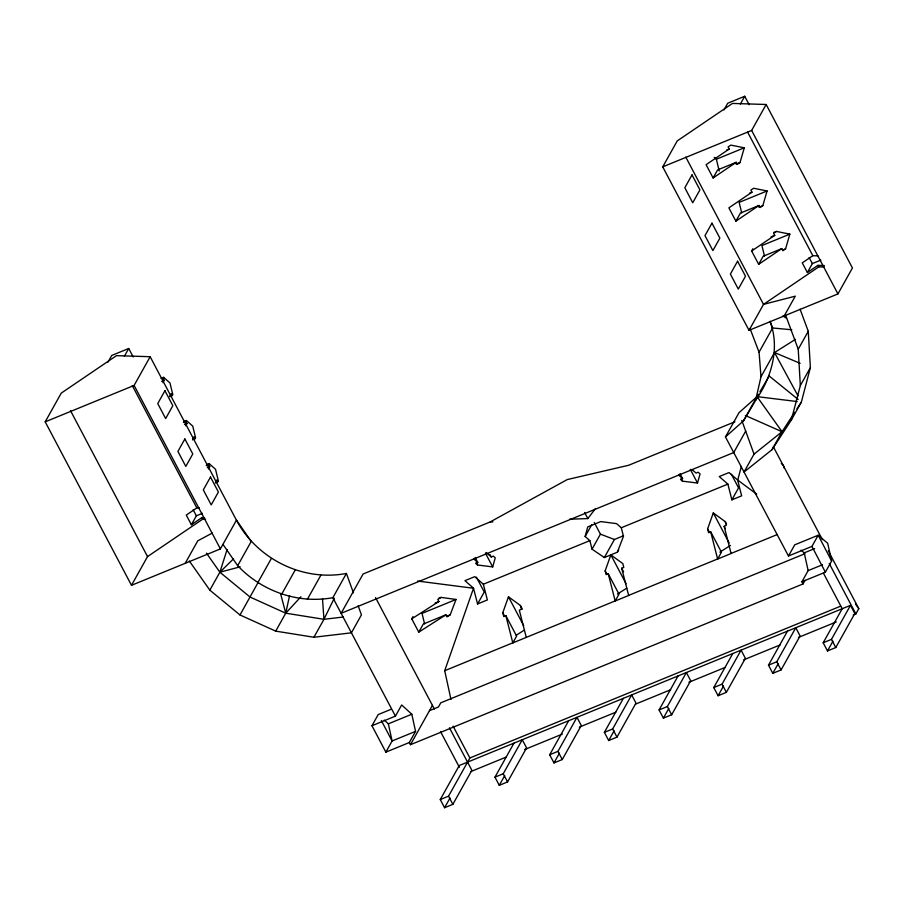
<?xml version="1.0" encoding="UTF-8"?>
<svg xmlns="http://www.w3.org/2000/svg" width="904" height="904" viewBox="0 0 904 904"><rect width="100%" height="100%" fill="white"/><g stroke="black" fill="none" stroke-linecap="round" stroke-linejoin="round"><path stroke-width="1.36" d="M289.551 595.702L285.743 613.183L275.709 631.139L240.012 614.98L209.841 590.165L189.32 561M409.32 742.534L385.861 752.139L371.962 725.742L395.421 716.126L401.67 704.962L411.806 714.228L415.557 731.37L409.32 742.534L410.461 744.693L803.046 583.939L801.916 581.78L825.375 572.175L831.623 561.011L827.68 543.259L818.188 535.236L811.939 546.4L788.48 556.005L725.46 436.926L743.495 420.857L755.654 400.269L760.987 376.765L774.525 352.537L795.463 339.35M794.684 412.326L782.05 431.728L754.038 454.124L744.003 472.069L772.027 449.683L791.339 420.01L800.334 385.567L810.368 367.612L808.266 331.293L800.074 309.179M791.339 420.01L801.373 402.065L810.368 367.612M585.148 536.501L587.724 526.919L600.753 521.585L616.584 523.631L621.285 527.755L623.466 536.309L617.353 552.208L604.335 557.542L592.03 549.18L589.849 540.626L585.148 536.501L591.679 524.817M737.641 480.114L741.653 495.833L731.878 499.844L727.867 484.115L719.245 476.555L729.019 472.555L737.709 480.08L741.37 466.453M475.154 557.497L477.775 562.469L475.685 563.328L477.606 565.023L492.691 566.898L495.256 557.791L493.324 556.107L491.234 556.954L486.137 552.491M679.977 473.639L682.599 478.6L680.509 479.459L682.441 481.154L697.515 483.03L700.08 473.933L698.148 472.238L696.057 473.097L691.978 469.515M740.026 162.517L744.297 147.793L730.827 145.103L728.104 146.957L729.189 149.024L706.092 164.686L713.109 177.975L736.206 162.302L737.291 164.37L740.026 162.517L736.127 164.11M762.806 205.683L767.078 190.959L753.62 188.258L750.885 190.122L751.97 192.179L728.873 207.852L735.89 221.141L758.987 205.468L760.072 207.536L762.806 205.683L758.908 207.276M752.942 248.713L751.653 251.018L758.671 264.307L763.179 256.25L781.768 248.634L782.853 250.702L785.587 248.849L789.859 234.125L776.4 231.424L773.801 232.486M227.096 549.542L219.875 572.209L209.841 590.165M450.983 699.493L444.711 670.711L473.504 588.267L477.572 603.962L487.358 599.962L483.346 584.233L474.724 576.673L464.95 580.673L473.56 588.233M505.856 615.669L512.817 642.913L516.625 636.088L505.856 615.669L503.765 616.528L502.793 612.731L508.466 596.798L520.433 605.51L522.376 609.183M605.171 570.808L610.844 554.875L622.811 563.587L623.783 567.384L621.692 568.243L628.653 595.487L615.195 600.99L608.234 573.757L606.143 574.605L605.171 570.808L607.104 574.481M710.68 531.801L717.64 559.045L721.46 552.22L710.68 531.801L708.589 532.659L707.617 528.863L713.29 512.93L725.257 521.642L726.556 524.094M413.038 616.539L411.749 618.844L418.767 632.133L423.264 624.076L445.909 614.799L446.994 616.867L450.203 614.822L456.034 599.454L441.016 597.397L438.485 598.437M275.709 631.139L313.914 637.252L323.948 619.308L334.265 598.233M258.013 582.617L240.012 614.98M346.401 573.441L332.864 597.68C298.083 604.132 261.81 591.272 237.673 565.689L251.21 541.462L236.486 520.116L220.395 548.909L131.487 585.317L45.2 421.84L61.246 393.116L116.469 355.645L150.154 356.718L236.441 520.195C257.132 559.067 302.987 581.803 346.401 573.441L353.453 592.866M107.983 362.142L111.723 355.453L128.718 348.492L133.182 356.933M124.356 356.289L128.718 348.492M45.2 421.84L134.108 385.432L150.154 356.718M169.816 396.72L172.833 394.754L169.963 382.957L163.635 377.341L163.104 378.29L164.2 380.358L162.912 382.663M169.918 395.941L171.206 393.647L172.302 395.715M183.41 422.473L186.416 420.507L192.744 426.123L195.614 437.92L192.597 439.886M185.693 425.818L186.981 423.524L185.885 421.456M192.699 439.107L193.987 436.801L195.083 438.869M131.487 585.317L147.533 556.593L202.756 519.122L205.57 519.212M206.191 465.639L209.197 463.662L215.525 469.278L218.395 481.086L215.378 483.052M208.474 468.984L209.762 466.679L208.666 464.622M199.422 507.991L196.835 507.912L186.28 515.077L191.377 524.738L196.36 515.822L202.428 513.325M215.491 482.273L216.768 479.967L217.864 482.035M185.196 563.328L197.773 540.818L212.27 533.077M257.742 582.82L271.279 558.582M281.573 594.38L295.111 570.153M307.292 599.465L320.83 575.238M662.734 166.856L677.243 140.9L732.466 103.429L766.151 104.491L852.438 267.979L837.929 293.924L749.02 330.333L662.734 166.856L751.642 130.447L766.151 104.491M371.962 725.742L378.2 714.567L391.24 709.233M723.968 109.926L727.709 103.237L744.715 96.276L749.167 104.717M740.353 104.073L744.715 96.276M385.861 752.139L392.099 740.975L415.557 731.37M713.109 177.975L717.606 169.918L736.206 162.302M477.572 603.962L484.261 592.018L476.385 577.114M410.461 744.693L432.428 705.38M735.89 221.141L740.399 213.084L758.987 205.468M449.446 727.81L471.877 770.31L452.859 804.334L444.576 807.724L440.259 799.554L459.277 765.519L850.483 605.341L854.8 613.511L835.782 647.546L827.499 650.936L823.182 642.767L842.212 608.731L823.454 573.192M440.259 799.554L448.542 796.164L469.888 757.97L840.618 606.177M444.576 807.724L450.011 798.006M592.03 549.18L600.425 534.162L594.256 522.478M604.335 557.542L614.426 539.485L623.545 535.756M617.353 552.208L618.698 549.801M494.963 777.157L503.245 773.767L522.263 739.732L526.58 747.902L507.562 781.937L499.279 785.327L494.963 777.157L513.981 743.122M749.02 330.333L763.564 304.309M499.279 785.327L504.714 775.609M615.195 600.99L619.003 594.165L608.234 573.757M760.987 376.765L759.055 352.21L772.592 327.982L770.084 321.406M817.984 255.866L812.832 255.696L802.266 262.861L807.362 272.522L812.346 263.595L820.855 260.115M784.22 315.914L795.26 296.173L763.518 304.377L685.797 157.126M725.46 436.926L738.997 412.699L757.043 396.63L758.467 394.212M549.666 754.761L557.949 751.36L576.967 717.335L581.283 725.505L562.265 759.541L553.982 762.931L549.666 754.761L568.684 720.725M743.495 420.857L757.043 396.63L797.215 401.557M755.654 400.269C771.541 377.759 780.118 348.017 770.072 321.428M553.982 762.931L559.418 753.213M745.687 431.129L733.709 452.565L341.113 613.307L363.08 574.006L490.104 521.992L567.237 479.572L628.653 465.266L734.941 421.75M800.334 385.567L798.232 349.249L808.266 331.293M731.878 499.844L738.557 487.889L731.347 474.227M604.369 732.353L612.652 728.963L631.67 694.939L635.987 703.109L616.969 737.144L608.686 740.534L604.369 732.353L623.387 698.329M608.686 740.534L614.121 730.805M772.027 449.683L782.05 431.728L757.043 396.63M659.072 709.956L667.355 706.566L686.373 672.531L690.69 680.712L671.672 714.748L663.389 718.138L659.072 709.956L678.09 675.921M663.389 718.138L668.824 708.408M713.776 687.56L722.059 684.17L741.077 650.134L745.393 658.315L726.375 692.34L718.092 695.741L713.776 687.56L732.794 653.524M788.48 556.005L794.718 544.841L818.188 535.236L831.623 561.011M718.092 695.741L723.528 686.012M801.916 581.78L808.153 570.616L822.493 564.751M803.046 583.939L805.091 580.289M768.479 665.163L776.762 661.773L795.78 627.738L800.096 635.919L781.079 669.943L772.796 673.333L768.479 665.163L787.497 631.128M772.796 673.333L778.231 663.615M823.182 642.767L831.465 639.365L850.483 605.341M827.499 650.936L832.934 641.218M853.24 614.98L855.851 613.918L858.8 608.641L828.267 550.785M759.902 391.782L769.202 376.03L798.153 399.455M796.921 408.913L801.373 402.065M569.678 519.212L587.826 518.58L595.476 508.579M300.919 596.776L285.743 613.183L250.046 597.035L219.875 572.209L206.462 553.146M233.582 558.762L219.875 572.209L240.17 566.831M191.377 524.738L201.931 517.574L204.519 517.653M776.4 231.424L773.666 233.277L774.751 235.345L751.653 251.018M758.671 264.307L781.768 248.634M807.362 272.522L817.928 265.358L824.369 265.561M763.518 304.377L818.741 266.906L824.358 267.087M441.016 597.397L437.807 599.454L438.892 601.51L411.749 618.844M418.767 632.133L445.909 614.799M516.24 635.252L524.444 630.031M617.443 594.075L626.822 588.109M719.9 552.129L730.443 545.417M161.036 378.403L163.635 377.341M161.714 381.375L164.2 380.358M726.714 150.03L729.189 149.024M714.262 157.352L716.363 159.228L744.297 147.793M183.817 421.569L186.416 420.507M184.495 424.541L186.981 423.524M749.495 193.196L751.97 192.179M767.078 190.959L739.144 202.394L741.698 212.881M206.598 464.724L209.197 463.662M207.276 467.696L209.762 466.679M771.033 236.871L774.751 235.345M789.859 234.125L761.925 245.56L764.479 256.047M782.988 249.911L785.587 248.849M435.118 603.058L438.892 601.51M483.346 584.233L589.849 540.626M621.285 527.755L727.867 484.115M456.034 599.454L422.021 613.387L424.575 623.873M446.406 616.37L450.203 614.822M717.64 559.045L731.099 553.53L724.138 526.297L726.228 525.439L725.257 521.642M444.711 670.711L512.783 642.834M512.817 642.913L615.161 600.923M628.619 595.408L717.606 558.966M731.065 553.463L777.304 534.524M801.057 550.186L804.221 552.864L814.651 548.592M384.29 720.126L388.347 723.833L411.806 714.228M804.978 553.7L440.779 702.826L438.451 706.984L429.479 710.657M471.086 771.462L506.308 757.032M524.557 749.563L562.39 734.071M579.34 727.132L615.861 712.182M635.433 704.171L670.644 689.752M688.904 682.271L725.426 667.321M743.687 659.841L780.208 644.891M798.469 637.41L836.29 621.929M280.681 594.075L285.743 613.183L323.948 619.308L343.396 617.003M313.914 637.252L351.419 632.823L361.442 614.867L358.153 605.804M490.104 521.992L492.895 521.902M772.592 327.982L791.802 329.768M417.591 581.046L473.504 588.267M600.425 534.162L614.426 539.485M800.119 363.306L774.525 352.537L798.017 395.873M745.337 415.501L782.05 431.728M782.875 316.016L786.503 318.208M737.709 480.08L756.693 494.149M678.52 475.029L682.599 478.6M473.696 558.898L477.775 562.469M781.305 463.537L783.418 465.413L784.05 468.035M855.534 604.087L858.8 608.641M222.949 544.344L237.673 565.689M751.642 130.447L837.929 293.924M747.608 132.12L812.832 255.696M817.928 265.358L818.741 266.906M809.159 257.561L812.346 263.595M773.338 446.723L822.403 539.677M829.217 563.452L855.851 613.918M831.465 639.365L835.782 647.546M724.138 526.297L725.404 528.693M690.294 469.345L697.515 483.03M713.29 512.93L729.178 543.01M681.175 478.77L682.441 481.154M707.617 528.863L709.561 532.535M776.762 661.773L781.079 669.943M722.059 684.17L726.375 692.34M621.692 568.243L623.591 571.848M610.844 554.875L626.088 583.758M584.606 512.489L587.826 518.58M667.355 706.566L671.672 714.748M612.652 728.963L616.969 737.144M489.923 554.48L491.234 556.954M485.471 553.214L492.691 566.898M508.466 596.798L523.71 625.681M476.351 562.638L477.606 565.023M502.793 612.731L504.726 616.404M557.949 751.36L562.265 759.541M503.245 773.767L507.562 781.937M453.062 726.104L469.888 757.97M375.51 597.555L434.372 709.075M440.519 731.585L459.368 767.27M448.542 796.164L452.859 804.334M332.864 597.68L395.421 716.126M134.108 385.432L220.395 548.909M132.278 385.579L196.835 507.912M201.931 517.574L202.756 519.122M193.173 509.777L196.36 515.822M70.467 410.585L147.533 556.593M381.352 720.567L392.099 740.975L388.347 723.833M811.939 546.4L825.375 572.175M750.026 328.536L759.055 352.21M785.712 315.428L798.232 349.249M741.822 420.462L754.038 454.124M520.433 605.51L521.405 609.307L519.314 610.166L526.241 637.331M716.363 159.228L719.234 171.025M804.221 552.864L808.153 570.616M322.491 598.651L323.948 619.308M164.935 390.709L157.748 403.579L165.658 418.563L172.845 405.704L164.935 390.709M184.879 438.96L177.907 451.424L185.817 466.419L192.789 453.955L184.879 438.96M210.496 477.041L203.31 489.9L211.22 504.895L218.406 492.025L210.496 477.041M692.012 174.901L684.825 187.761L692.735 202.756L699.922 189.885L692.012 174.901M711.956 223.152L704.984 235.616L712.894 250.6L719.866 238.136L711.956 223.152M737.574 261.222L730.387 274.093L738.297 289.077L745.484 276.217L737.574 261.222"/></g></svg>
